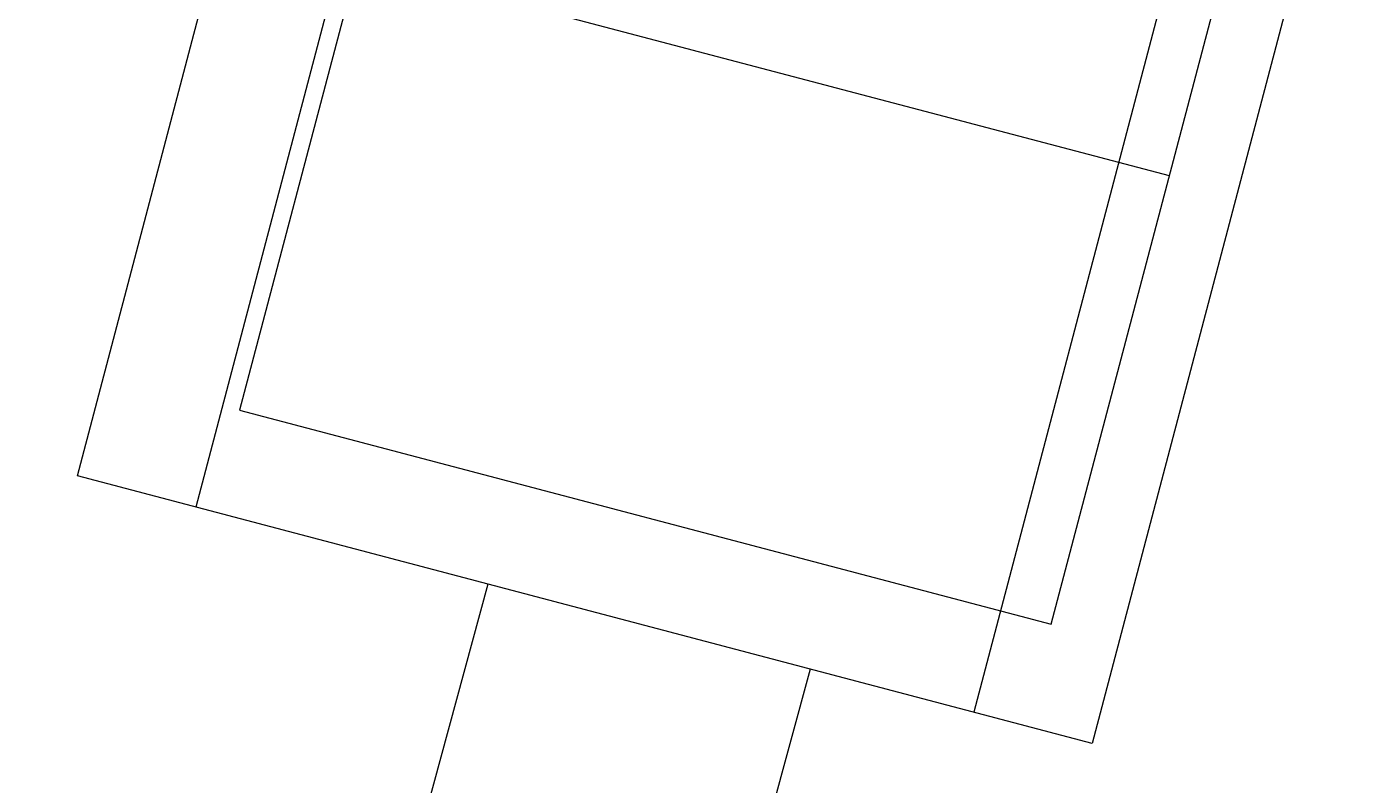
# Model space of a CAD drawing. Extents: x -16413 to 78405, y -232 to 83089.
# Drawn here: x 15732.9 to 16190.1, y 27259.3 to 27519.6 of the extents above; entities that cross this region are included whole.
import ezdxf

# ---------------------------------------------------------------- set-up
doc = ezdxf.new("R2010")
doc.units = 0
doc.header["$LTSCALE"] = 350
doc.header["$MEASUREMENT"] = 0
doc.linetypes.add('HIDDEN', pattern=[0.375, 0.25, -0.125])
doc.layers.add('BACKGROUND', color=7, linetype='CONTINUOUS')

msp = doc.modelspace()

# ---------------------------------------------------------------- linework, layer by layer
at = {"layer": 'BACKGROUND'}
for p, q in [((15750.34, 27365.46), (15842.09, 27713.57)), ((15882.69, 27702.87), (15790.97, 27354.76)), ((15888.5, 27701.35), (15805.96, 27388.04)), ((16149.58, 27632.54), (16057.86, 27284.43)), ((16084.45, 27314.65), (16166.95, 27627.75)), ((16190.13, 27621.65), (16098.46, 27273.72)), ((16124.96, 27468.41), (15846.47, 27541.79)), ((15805.96, 27388.04), (16084.45, 27314.65)), ((16098.46, 27273.72), (15750.34, 27365.46))]:
    msp.add_line(p, q, dxfattribs=at)
at = {"layer": 'BACKGROUND', "linetype": 'HIDDEN'}
for p, q in [((15891.09, 27328.37), (15223.17, 24871.77)), ((16001.71, 27299.22), (15333.1, 24842.04))]:
    msp.add_line(p, q, dxfattribs=at)

doc.saveas('drawing.dxf')
